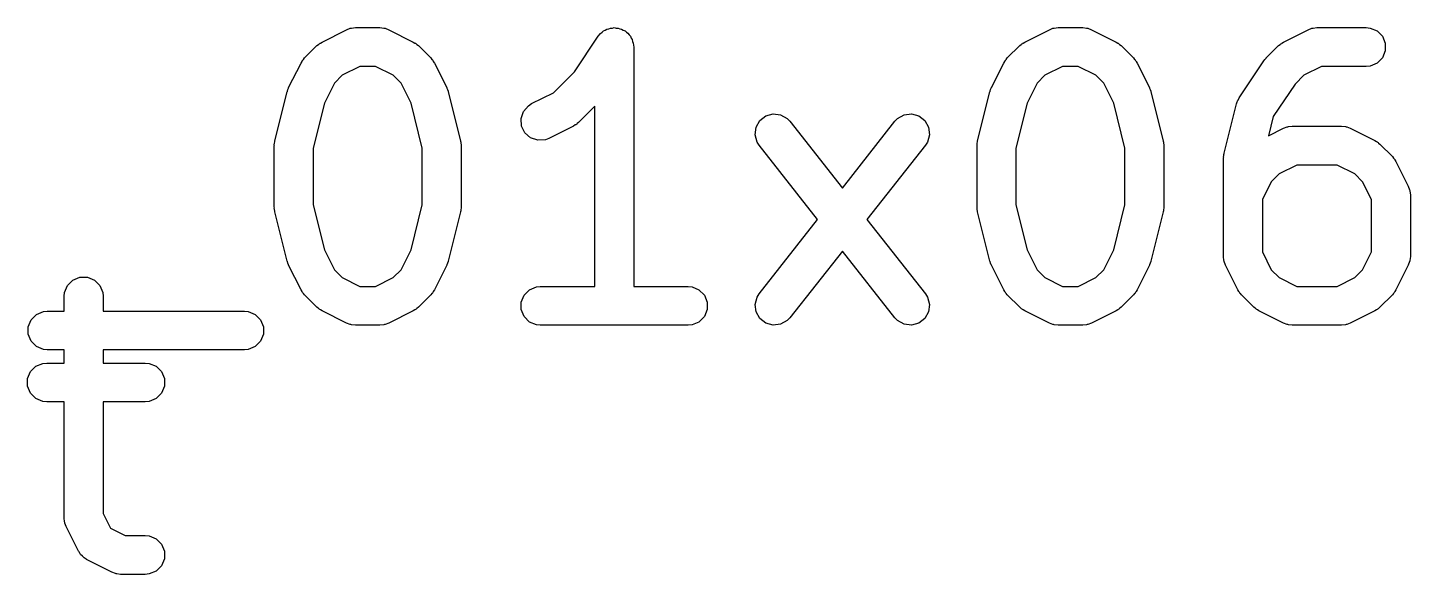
# Model space of a CAD drawing. Extents: x 2.7 to 14.1, y -9.5 to -1.1.
# Drawn here: x 10.6836 to 10.8938, y -8.5372 to -8.4541 of the extents above; entities that cross this region are included whole.
import ezdxf

# ---------------------------------------------------------------- set-up
doc = ezdxf.new("R2010")
doc.units = 0
doc.header["$MEASUREMENT"] = 0
doc.layers.add('BLACK', color=7, linetype='CONTINUOUS')

msp = doc.modelspace()

# ---------------------------------------------------------------- linework, layer by layer
at = {"layer": 'BLACK', "linetype": 'CONTINUOUS'}
for p, q in [((10.72835, -8.45625), (10.73209, -8.45437)), ((10.73209, -8.45437), (10.73264, -8.45416)), ((10.73264, -8.45416), (10.73274, -8.45416)), ((10.73274, -8.45416), (10.73284, -8.45412)), ((10.73284, -8.45412), (10.73342, -8.45406)), ((10.73342, -8.45406), (10.73716, -8.45406)), ((10.73716, -8.45406), (10.73774, -8.45412)), ((10.73774, -8.45412), (10.73784, -8.45416)), ((10.73784, -8.45416), (10.73794, -8.45416)), ((10.73794, -8.45416), (10.73849, -8.45437)), ((10.73849, -8.45437), (10.74223, -8.45625)), ((10.7707, -8.45493), (10.77094, -8.45476)), ((10.77094, -8.45476), (10.77114, -8.45456)), ((10.77114, -8.45456), (10.77141, -8.45445)), ((10.77141, -8.45445), (10.77165, -8.45429)), ((10.77165, -8.45429), (10.77194, -8.45423)), ((10.77194, -8.45423), (10.77221, -8.45412)), ((10.77221, -8.45412), (10.7725, -8.45412)), ((10.7725, -8.45412), (10.77278, -8.45406)), ((10.77278, -8.45406), (10.77307, -8.45412)), ((10.77307, -8.45412), (10.77336, -8.45412)), ((10.77336, -8.45412), (10.77363, -8.45423)), ((10.77363, -8.45423), (10.77391, -8.45428)), ((10.77391, -8.45428), (10.77416, -8.45445)), ((10.77416, -8.45445), (10.77443, -8.45456)), ((10.77443, -8.45456), (10.77463, -8.45476)), ((10.77463, -8.45476), (10.77487, -8.45492)), ((10.83521, -8.45625), (10.83896, -8.45437)), ((10.83896, -8.45437), (10.8395, -8.45416)), ((10.8395, -8.45416), (10.8396, -8.45416)), ((10.8396, -8.45416), (10.8397, -8.45412)), ((10.8397, -8.45412), (10.84028, -8.45406)), ((10.84028, -8.45406), (10.84403, -8.45406)), ((10.84403, -8.45406), (10.8446, -8.45412)), ((10.8446, -8.45412), (10.8447, -8.45416)), ((10.8447, -8.45416), (10.84481, -8.45416)), ((10.84481, -8.45416), (10.84535, -8.45437)), ((10.84535, -8.45437), (10.8491, -8.45625)), ((10.87458, -8.45625), (10.87833, -8.45437)), ((10.87833, -8.45437), (10.87887, -8.45416)), ((10.87887, -8.45416), (10.87897, -8.45416)), ((10.87897, -8.45416), (10.87907, -8.45412)), ((10.87907, -8.45412), (10.87965, -8.45406)), ((10.87965, -8.45406), (10.88715, -8.45406)), ((10.88715, -8.45406), (10.88772, -8.45412)), ((10.88772, -8.45412), (10.88879, -8.45456)), ((10.88879, -8.45456), (10.8896, -8.45537)), ((10.7257, -8.45867), (10.72758, -8.4568)), ((10.72758, -8.4568), (10.7278, -8.45661)), ((10.7278, -8.45661), (10.72786, -8.45655)), ((10.72786, -8.45655), (10.72794, -8.4565)), ((10.72794, -8.4565), (10.72803, -8.45643)), ((10.72803, -8.45643), (10.7281, -8.4564)), ((10.7281, -8.4564), (10.72835, -8.45625)), ((10.74223, -8.45625), (10.74248, -8.4564)), ((10.74248, -8.4564), (10.74255, -8.45643)), ((10.74255, -8.45643), (10.74264, -8.4565)), ((10.74264, -8.4565), (10.74272, -8.45655)), ((10.74272, -8.45655), (10.74278, -8.45661)), ((10.74278, -8.45661), (10.743, -8.4568)), ((10.743, -8.4568), (10.74488, -8.45867)), ((10.76674, -8.46076), (10.77033, -8.45537)), ((10.77033, -8.45537), (10.7707, -8.45493)), ((10.77033, -8.45537), (10.77033, -8.45537)), ((10.77033, -8.45537), (10.77033, -8.45537)), ((10.77033, -8.45537), (10.77033, -8.45537)), ((10.77487, -8.45492), (10.77503, -8.45517)), ((10.77503, -8.45517), (10.77524, -8.45537)), ((10.77524, -8.45537), (10.77535, -8.45564)), ((10.77535, -8.45564), (10.77551, -8.45588)), ((10.77551, -8.45588), (10.77557, -8.45617)), ((10.77557, -8.45617), (10.77568, -8.45644)), ((10.77568, -8.45644), (10.77574, -8.45701)), ((10.83256, -8.45867), (10.83444, -8.4568)), ((10.83444, -8.4568), (10.83467, -8.45661)), ((10.83467, -8.45661), (10.83472, -8.45655)), ((10.83472, -8.45655), (10.83481, -8.4565)), ((10.83481, -8.4565), (10.83489, -8.45643)), ((10.83489, -8.45643), (10.83496, -8.4564)), ((10.83496, -8.4564), (10.83521, -8.45625)), ((10.8491, -8.45625), (10.84934, -8.4564)), ((10.84934, -8.4564), (10.84942, -8.45643)), ((10.84942, -8.45643), (10.8495, -8.4565)), ((10.8495, -8.4565), (10.84959, -8.45655)), ((10.84959, -8.45655), (10.84964, -8.45661)), ((10.84964, -8.45661), (10.84986, -8.4568)), ((10.84986, -8.4568), (10.85174, -8.45867)), ((10.87193, -8.45867), (10.87381, -8.4568)), ((10.87381, -8.4568), (10.87404, -8.45661)), ((10.87404, -8.45661), (10.87409, -8.45655)), ((10.87409, -8.45655), (10.87418, -8.4565)), ((10.87418, -8.4565), (10.87426, -8.45643)), ((10.87426, -8.45643), (10.87433, -8.4564)), ((10.87433, -8.4564), (10.87458, -8.45625)), ((10.8896, -8.45537), (10.89004, -8.45644)), ((10.89004, -8.45644), (10.89004, -8.45759)), ((10.72534, -8.45912), (10.7254, -8.45904)), ((10.7254, -8.45904), (10.72546, -8.45895)), ((10.72546, -8.45895), (10.72552, -8.4589)), ((10.72552, -8.4589), (10.7257, -8.45867)), ((10.74488, -8.45867), (10.74506, -8.4589)), ((10.74506, -8.4589), (10.74512, -8.45895)), ((10.74512, -8.45895), (10.74518, -8.45904)), ((10.74518, -8.45904), (10.74524, -8.45912)), ((10.77574, -8.45701), (10.77574, -8.45701)), ((10.77574, -8.45701), (10.77574, -8.45701)), ((10.77574, -8.45701), (10.77574, -8.45701)), ((10.77574, -8.45701), (10.77574, -8.49343)), ((10.8322, -8.45912), (10.83226, -8.45904)), ((10.83226, -8.45904), (10.83232, -8.45895)), ((10.83232, -8.45895), (10.83238, -8.4589)), ((10.83238, -8.4589), (10.83256, -8.45867)), ((10.85174, -8.45867), (10.85192, -8.4589)), ((10.85192, -8.4589), (10.85198, -8.45895)), ((10.85198, -8.45895), (10.85204, -8.45904)), ((10.85204, -8.45904), (10.85211, -8.45912)), ((10.87157, -8.45912), (10.87174, -8.45891)), ((10.87174, -8.45891), (10.87193, -8.45868)), ((10.87193, -8.45868), (10.87193, -8.45867)), ((10.87193, -8.45868), (10.87193, -8.45868)), ((10.8896, -8.45865), (10.88879, -8.45947)), ((10.89004, -8.45759), (10.8896, -8.45865)), ((10.72327, -8.46319), (10.72515, -8.45944)), ((10.72515, -8.45944), (10.72531, -8.45919)), ((10.72531, -8.45919), (10.72534, -8.45912)), ((10.73411, -8.45997), (10.73141, -8.46131)), ((10.73647, -8.45997), (10.73411, -8.45997)), ((10.73916, -8.46131), (10.73647, -8.45997)), ((10.74524, -8.45912), (10.74527, -8.45919)), ((10.74527, -8.45919), (10.74543, -8.45944)), ((10.74543, -8.45944), (10.7473, -8.46319)), ((10.76354, -8.46396), (10.76674, -8.46076)), ((10.83014, -8.46319), (10.83201, -8.45944)), ((10.83201, -8.45944), (10.83217, -8.45919)), ((10.83217, -8.45919), (10.8322, -8.45912)), ((10.84097, -8.45997), (10.83828, -8.46131)), ((10.84333, -8.45997), (10.84097, -8.45997)), ((10.84603, -8.46131), (10.84333, -8.45997)), ((10.85211, -8.45912), (10.85214, -8.45919)), ((10.85214, -8.45919), (10.85229, -8.45944)), ((10.85229, -8.45944), (10.85417, -8.46319)), ((10.86782, -8.46475), (10.87157, -8.45912)), ((10.87157, -8.45912), (10.87157, -8.45912)), ((10.87157, -8.45912), (10.87157, -8.45912)), ((10.88034, -8.45997), (10.87765, -8.46131)), ((10.88715, -8.45997), (10.88034, -8.45997)), ((10.88772, -8.45991), (10.88715, -8.45997)), ((10.88879, -8.45947), (10.88772, -8.45991)), ((10.72316, -8.46349), (10.72325, -8.46325)), ((10.72325, -8.46325), (10.72326, -8.46323)), ((10.72326, -8.46323), (10.72327, -8.46319)), ((10.73022, -8.46251), (10.7287, -8.46554)), ((10.73141, -8.46131), (10.73022, -8.46251)), ((10.74036, -8.46251), (10.73916, -8.46131)), ((10.74188, -8.46554), (10.74036, -8.46251)), ((10.7473, -8.46319), (10.74732, -8.46323)), ((10.74732, -8.46323), (10.74733, -8.46325)), ((10.74733, -8.46325), (10.74742, -8.46349)), ((10.83002, -8.46349), (10.83011, -8.46325)), ((10.83011, -8.46325), (10.83012, -8.46323)), ((10.83012, -8.46323), (10.83014, -8.46319)), ((10.83708, -8.46251), (10.83556, -8.46554)), ((10.83828, -8.46131), (10.83708, -8.46251)), ((10.84722, -8.46251), (10.84603, -8.46131)), ((10.84874, -8.46554), (10.84722, -8.46251)), ((10.85417, -8.46319), (10.85418, -8.46323)), ((10.85418, -8.46323), (10.8542, -8.46325)), ((10.8542, -8.46325), (10.85428, -8.46349)), ((10.87632, -8.46264), (10.87301, -8.4676)), ((10.87765, -8.46131), (10.87632, -8.46264)), ((10.72118, -8.47129), (10.72305, -8.4638)), ((10.72305, -8.4638), (10.72307, -8.46375)), ((10.72307, -8.46373), (10.72316, -8.46349)), ((10.72307, -8.46375), (10.72307, -8.46373)), ((10.74742, -8.46349), (10.74751, -8.46373)), ((10.74751, -8.46373), (10.74751, -8.46375)), ((10.74751, -8.46375), (10.74753, -8.4638)), ((10.74753, -8.4638), (10.7494, -8.47129)), ((10.76022, -8.46562), (10.76354, -8.46396)), ((10.82804, -8.47129), (10.82991, -8.4638)), ((10.82991, -8.4638), (10.82993, -8.46375)), ((10.82993, -8.46373), (10.83002, -8.46349)), ((10.82993, -8.46375), (10.82993, -8.46373)), ((10.85428, -8.46349), (10.85437, -8.46373)), ((10.85437, -8.46373), (10.85437, -8.46375)), ((10.85437, -8.46375), (10.85439, -8.4638)), ((10.85439, -8.4638), (10.85626, -8.47129)), ((10.86741, -8.46567), (10.86753, -8.46533)), ((10.86753, -8.46533), (10.86754, -8.46526)), ((10.86754, -8.46526), (10.86758, -8.46519)), ((10.86758, -8.46519), (10.8676, -8.46513)), ((10.8676, -8.46513), (10.86765, -8.46507)), ((10.86765, -8.46507), (10.86782, -8.46475)), ((10.7287, -8.46554), (10.72699, -8.47237)), ((10.74359, -8.47237), (10.74188, -8.46554)), ((10.75861, -8.46789), (10.75897, -8.4668)), ((10.75897, -8.4668), (10.75973, -8.46593)), ((10.75973, -8.46593), (10.76022, -8.46562)), ((10.76983, -8.46602), (10.76737, -8.46847)), ((10.76983, -8.49343), (10.76983, -8.46602)), ((10.79491, -8.46821), (10.79582, -8.4675)), ((10.79582, -8.4675), (10.79693, -8.46719)), ((10.79693, -8.46719), (10.79807, -8.46733)), ((10.79807, -8.46733), (10.79908, -8.46789)), ((10.81586, -8.46789), (10.81686, -8.46733)), ((10.81686, -8.46733), (10.81801, -8.46719)), ((10.81801, -8.46719), (10.81912, -8.4675)), ((10.81912, -8.4675), (10.82002, -8.46821)), ((10.83556, -8.46554), (10.83386, -8.47237)), ((10.85045, -8.47237), (10.84874, -8.46554)), ((10.86553, -8.47317), (10.86741, -8.46567)), ((10.75869, -8.46904), (10.75861, -8.46789)), ((10.7592, -8.47007), (10.75869, -8.46904)), ((10.76661, -8.46903), (10.76286, -8.4709)), ((10.76685, -8.46887), (10.76661, -8.46903)), ((10.76693, -8.46884), (10.76685, -8.46887)), ((10.76701, -8.46877), (10.76693, -8.46884)), ((10.7671, -8.46872), (10.76701, -8.46877)), ((10.76715, -8.46866), (10.7671, -8.46872)), ((10.76737, -8.46847), (10.76715, -8.46866)), ((10.79421, -8.47036), (10.79435, -8.46922)), ((10.79435, -8.46922), (10.79491, -8.46821)), ((10.79908, -8.46789), (10.79948, -8.46831)), ((10.79948, -8.46831), (10.80747, -8.47848)), ((10.80747, -8.47848), (10.81546, -8.46831)), ((10.81546, -8.46831), (10.81586, -8.46789)), ((10.82002, -8.46821), (10.82059, -8.46922)), ((10.82059, -8.46922), (10.82072, -8.47036)), ((10.87301, -8.4676), (10.87228, -8.47052)), ((10.87228, -8.47052), (10.87458, -8.46937)), ((10.87458, -8.46937), (10.87512, -8.46916)), ((10.87512, -8.46916), (10.87522, -8.46916)), ((10.87522, -8.46916), (10.87532, -8.46911)), ((10.87532, -8.46911), (10.8759, -8.46906)), ((10.8759, -8.46906), (10.8834, -8.46906)), ((10.8834, -8.46906), (10.88397, -8.46911)), ((10.88397, -8.46911), (10.88407, -8.46916)), ((10.88407, -8.46916), (10.88418, -8.46916)), ((10.88418, -8.46916), (10.88472, -8.46937)), ((10.88472, -8.46937), (10.88847, -8.47124)), ((10.72109, -8.47187), (10.72112, -8.47165)), ((10.72112, -8.47165), (10.72115, -8.47143)), ((10.72115, -8.47143), (10.72116, -8.47139)), ((10.72116, -8.47139), (10.72118, -8.47129)), ((10.7494, -8.47129), (10.74942, -8.47139)), ((10.74942, -8.47139), (10.74943, -8.47143)), ((10.74943, -8.47143), (10.74946, -8.47165)), ((10.74946, -8.47165), (10.74949, -8.47187)), ((10.76007, -8.47083), (10.7592, -8.47007)), ((10.76117, -8.47119), (10.76007, -8.47083)), ((10.76232, -8.47111), (10.76117, -8.47119)), ((10.76286, -8.4709), (10.76232, -8.47111)), ((10.79452, -8.47147), (10.79421, -8.47036)), ((10.79484, -8.47196), (10.79452, -8.47147)), ((10.82041, -8.47147), (10.8201, -8.47196)), ((10.82072, -8.47036), (10.82041, -8.47147)), ((10.82795, -8.47187), (10.82799, -8.47165)), ((10.82799, -8.47165), (10.82801, -8.47143)), ((10.82801, -8.47143), (10.82802, -8.47139)), ((10.82802, -8.47139), (10.82804, -8.47129)), ((10.85626, -8.47129), (10.85628, -8.47139)), ((10.85628, -8.47139), (10.8563, -8.47143)), ((10.8563, -8.47143), (10.85632, -8.47165)), ((10.85632, -8.47165), (10.85635, -8.47187)), ((10.88847, -8.47124), (10.88871, -8.4714)), ((10.88871, -8.4714), (10.88879, -8.47143)), ((10.88879, -8.47143), (10.88887, -8.4715)), ((10.88887, -8.4715), (10.88896, -8.47155)), ((10.88896, -8.47155), (10.88901, -8.47161)), ((10.88901, -8.47161), (10.88923, -8.4718)), ((10.7211, -8.47191), (10.72109, -8.47187)), ((10.72109, -8.47201), (10.7211, -8.47191)), ((10.72109, -8.48138), (10.72109, -8.47201)), ((10.72699, -8.47237), (10.72699, -8.48102)), ((10.74359, -8.48102), (10.74359, -8.47237)), ((10.74949, -8.47187), (10.74948, -8.47191)), ((10.74948, -8.47191), (10.74949, -8.47201)), ((10.74949, -8.47201), (10.74949, -8.48138)), ((10.80371, -8.48326), (10.79484, -8.47196)), ((10.8201, -8.47196), (10.81122, -8.48326)), ((10.82796, -8.47191), (10.82795, -8.47187)), ((10.82795, -8.47201), (10.82796, -8.47191)), ((10.82795, -8.48138), (10.82795, -8.47201)), ((10.83386, -8.47237), (10.83386, -8.48102)), ((10.85045, -8.48102), (10.85045, -8.47237)), ((10.85635, -8.47187), (10.85634, -8.47191)), ((10.85634, -8.47191), (10.85635, -8.47201)), ((10.85635, -8.47201), (10.85635, -8.48138)), ((10.86545, -8.47374), (10.86548, -8.47353)), ((10.86546, -8.47378), (10.86545, -8.47374)), ((10.86545, -8.47389), (10.86546, -8.47378)), ((10.86548, -8.47353), (10.8655, -8.47331)), ((10.8655, -8.47331), (10.86552, -8.47327)), ((10.86552, -8.47327), (10.86553, -8.47317)), ((10.88923, -8.4718), (10.89111, -8.47367)), ((10.89111, -8.47367), (10.89129, -8.4739)), ((10.86545, -8.48888), (10.86545, -8.47389)), ((10.87659, -8.47496), (10.8739, -8.47631)), ((10.8827, -8.47496), (10.87659, -8.47496)), ((10.8854, -8.47631), (10.8827, -8.47496)), ((10.89129, -8.4739), (10.89135, -8.47395)), ((10.89135, -8.47395), (10.89141, -8.47404)), ((10.89141, -8.47404), (10.89148, -8.47412)), ((10.89148, -8.47412), (10.89151, -8.47419)), ((10.89151, -8.47419), (10.89166, -8.47444)), ((10.89166, -8.47444), (10.89354, -8.47819)), ((10.8727, -8.47751), (10.87135, -8.48021)), ((10.8739, -8.47631), (10.8727, -8.47751)), ((10.88659, -8.47751), (10.8854, -8.47631)), ((10.88794, -8.48021), (10.88659, -8.47751)), ((10.89354, -8.47819), (10.89374, -8.47873)), ((10.89374, -8.47873), (10.89375, -8.47884)), ((10.89375, -8.47884), (10.89379, -8.47893)), ((10.89379, -8.47893), (10.89385, -8.47951)), ((10.89385, -8.47951), (10.89385, -8.48888)), ((10.7211, -8.48148), (10.72109, -8.48138)), ((10.72109, -8.48153), (10.7211, -8.48148)), ((10.72112, -8.48174), (10.72109, -8.48153)), ((10.72115, -8.48196), (10.72112, -8.48174)), ((10.72116, -8.482), (10.72115, -8.48196)), ((10.72118, -8.4821), (10.72116, -8.482)), ((10.72305, -8.4896), (10.72118, -8.4821)), ((10.72699, -8.48102), (10.7287, -8.48785)), ((10.74188, -8.48785), (10.74359, -8.48102)), ((10.7494, -8.4821), (10.74753, -8.4896)), ((10.74942, -8.482), (10.7494, -8.4821)), ((10.74943, -8.48196), (10.74942, -8.482)), ((10.74946, -8.48174), (10.74943, -8.48196)), ((10.74949, -8.48153), (10.74946, -8.48174)), ((10.74949, -8.48138), (10.74948, -8.48148)), ((10.74948, -8.48148), (10.74949, -8.48153)), ((10.82796, -8.48148), (10.82795, -8.48138)), ((10.82795, -8.48153), (10.82796, -8.48148)), ((10.82799, -8.48174), (10.82795, -8.48153)), ((10.82801, -8.48196), (10.82799, -8.48174)), ((10.82802, -8.482), (10.82801, -8.48196)), ((10.82804, -8.4821), (10.82802, -8.482)), ((10.82991, -8.4896), (10.82804, -8.4821)), ((10.83386, -8.48102), (10.83556, -8.48785)), ((10.84874, -8.48785), (10.85045, -8.48102)), ((10.85626, -8.4821), (10.85439, -8.4896)), ((10.85628, -8.482), (10.85626, -8.4821)), ((10.8563, -8.48196), (10.85628, -8.482)), ((10.85632, -8.48174), (10.8563, -8.48196)), ((10.85635, -8.48153), (10.85632, -8.48174)), ((10.85635, -8.48138), (10.85634, -8.48148)), ((10.85634, -8.48148), (10.85635, -8.48153)), ((10.87135, -8.48021), (10.87135, -8.48819)), ((10.88794, -8.48819), (10.88794, -8.48021)), ((10.79484, -8.49456), (10.80371, -8.48326)), ((10.81122, -8.48326), (10.8201, -8.49456)), ((10.7287, -8.48785), (10.73022, -8.49088)), ((10.74036, -8.49088), (10.74188, -8.48785)), ((10.80747, -8.48804), (10.79948, -8.49821)), ((10.81546, -8.49821), (10.80747, -8.48804)), ((10.83556, -8.48785), (10.83708, -8.49088)), ((10.84722, -8.49088), (10.84874, -8.48785)), ((10.87135, -8.48819), (10.8727, -8.49088)), ((10.88659, -8.49088), (10.88794, -8.48819)), ((10.72307, -8.48964), (10.72305, -8.4896)), ((10.72307, -8.48966), (10.72307, -8.48964)), ((10.72316, -8.4899), (10.72307, -8.48966)), ((10.72325, -8.49014), (10.72316, -8.4899)), ((10.72326, -8.49016), (10.72325, -8.49014)), ((10.72327, -8.4902), (10.72326, -8.49016)), ((10.72515, -8.49395), (10.72327, -8.4902)), ((10.7473, -8.4902), (10.74543, -8.49395)), ((10.74732, -8.49016), (10.7473, -8.4902)), ((10.74733, -8.49014), (10.74732, -8.49016)), ((10.74742, -8.4899), (10.74733, -8.49014)), ((10.74751, -8.48966), (10.74742, -8.4899)), ((10.74753, -8.4896), (10.74751, -8.48964)), ((10.74751, -8.48964), (10.74751, -8.48966)), ((10.82993, -8.48964), (10.82991, -8.4896)), ((10.82993, -8.48966), (10.82993, -8.48964)), ((10.83002, -8.4899), (10.82993, -8.48966)), ((10.83011, -8.49014), (10.83002, -8.4899)), ((10.83012, -8.49016), (10.83011, -8.49014)), ((10.83014, -8.4902), (10.83012, -8.49016)), ((10.83201, -8.49395), (10.83014, -8.4902)), ((10.85417, -8.4902), (10.85229, -8.49395)), ((10.85418, -8.49016), (10.85417, -8.4902)), ((10.8542, -8.49014), (10.85418, -8.49016)), ((10.85428, -8.4899), (10.8542, -8.49014)), ((10.85437, -8.48966), (10.85428, -8.4899)), ((10.85439, -8.4896), (10.85437, -8.48964)), ((10.85437, -8.48964), (10.85437, -8.48966)), ((10.8655, -8.48946), (10.86545, -8.48888)), ((10.86554, -8.48956), (10.8655, -8.48946)), ((10.86555, -8.48966), (10.86554, -8.48956)), ((10.86576, -8.4902), (10.86555, -8.48966)), ((10.86763, -8.49395), (10.86576, -8.4902)), ((10.89354, -8.4902), (10.89166, -8.49395)), ((10.89374, -8.48966), (10.89354, -8.4902)), ((10.89375, -8.48956), (10.89374, -8.48966)), ((10.89379, -8.48946), (10.89375, -8.48956)), ((10.89385, -8.48888), (10.89379, -8.48946)), ((10.68964, -8.49327), (10.69046, -8.49245)), ((10.69046, -8.49245), (10.69152, -8.49201)), ((10.69152, -8.49201), (10.69268, -8.49201)), ((10.69268, -8.49201), (10.69374, -8.49245)), ((10.69374, -8.49245), (10.69456, -8.49327)), ((10.73022, -8.49088), (10.73141, -8.49208)), ((10.73141, -8.49208), (10.73411, -8.49343)), ((10.73647, -8.49343), (10.73916, -8.49208)), ((10.73916, -8.49208), (10.74036, -8.49088)), ((10.83708, -8.49088), (10.83828, -8.49208)), ((10.83828, -8.49208), (10.84097, -8.49343)), ((10.84333, -8.49343), (10.84603, -8.49208)), ((10.84603, -8.49208), (10.84722, -8.49088)), ((10.8727, -8.49088), (10.8739, -8.49208)), ((10.8739, -8.49208), (10.87659, -8.49343)), ((10.8827, -8.49343), (10.8854, -8.49208)), ((10.8854, -8.49208), (10.88659, -8.49088)), ((10.68915, -8.49491), (10.6892, -8.49433)), ((10.6892, -8.49433), (10.68964, -8.49327)), ((10.69456, -8.49327), (10.695, -8.49433)), ((10.695, -8.49433), (10.69505, -8.49491)), ((10.72531, -8.4942), (10.72515, -8.49395)), ((10.72534, -8.49427), (10.72531, -8.4942)), ((10.7254, -8.49435), (10.72534, -8.49427)), ((10.72546, -8.49444), (10.7254, -8.49435)), ((10.72552, -8.49449), (10.72546, -8.49444)), ((10.7257, -8.49472), (10.72552, -8.49449)), ((10.72758, -8.4966), (10.7257, -8.49472)), ((10.73411, -8.49343), (10.73647, -8.49343)), ((10.74488, -8.49472), (10.743, -8.4966)), ((10.74506, -8.49449), (10.74488, -8.49472)), ((10.74512, -8.49444), (10.74506, -8.49449)), ((10.74518, -8.49435), (10.74512, -8.49444)), ((10.74524, -8.49427), (10.74518, -8.49435)), ((10.74527, -8.4942), (10.74524, -8.49427)), ((10.74543, -8.49395), (10.74527, -8.4942)), ((10.75864, -8.49581), (10.75908, -8.49474)), ((10.75908, -8.49474), (10.7599, -8.49393)), ((10.7599, -8.49393), (10.76096, -8.49349)), ((10.76096, -8.49349), (10.76154, -8.49343)), ((10.76154, -8.49343), (10.76983, -8.49343)), ((10.77574, -8.49343), (10.78403, -8.49343)), ((10.78403, -8.49343), (10.78461, -8.49349)), ((10.78461, -8.49349), (10.78567, -8.49393)), ((10.78567, -8.49393), (10.78649, -8.49474)), ((10.78649, -8.49474), (10.78693, -8.49581)), ((10.79452, -8.49505), (10.79484, -8.49456)), ((10.8201, -8.49456), (10.82041, -8.49505)), ((10.83217, -8.4942), (10.83201, -8.49395)), ((10.8322, -8.49427), (10.83217, -8.4942)), ((10.83226, -8.49435), (10.8322, -8.49427)), ((10.83232, -8.49444), (10.83226, -8.49435)), ((10.83238, -8.49449), (10.83232, -8.49444)), ((10.83256, -8.49472), (10.83238, -8.49449)), ((10.83444, -8.4966), (10.83256, -8.49472)), ((10.84097, -8.49343), (10.84333, -8.49343)), ((10.85174, -8.49472), (10.84986, -8.4966)), ((10.85192, -8.49449), (10.85174, -8.49472)), ((10.85198, -8.49444), (10.85192, -8.49449)), ((10.85204, -8.49435), (10.85198, -8.49444)), ((10.85211, -8.49427), (10.85204, -8.49435)), ((10.85214, -8.4942), (10.85211, -8.49427)), ((10.85229, -8.49395), (10.85214, -8.4942)), ((10.86779, -8.4942), (10.86763, -8.49395)), ((10.86782, -8.49427), (10.86779, -8.4942)), ((10.86788, -8.49435), (10.86782, -8.49427)), ((10.86794, -8.49444), (10.86788, -8.49435)), ((10.868, -8.49449), (10.86794, -8.49444)), ((10.86819, -8.49472), (10.868, -8.49449)), ((10.87006, -8.4966), (10.86819, -8.49472)), ((10.87659, -8.49343), (10.8827, -8.49343)), ((10.89111, -8.49472), (10.88923, -8.4966)), ((10.89129, -8.49449), (10.89111, -8.49472)), ((10.89135, -8.49444), (10.89129, -8.49449)), ((10.89141, -8.49435), (10.89135, -8.49444)), ((10.89148, -8.49427), (10.89141, -8.49435)), ((10.89151, -8.4942), (10.89148, -8.49427)), ((10.89166, -8.49395), (10.89151, -8.4942)), ((10.68915, -8.49718), (10.68915, -8.49491)), ((10.69505, -8.49491), (10.69505, -8.49718)), ((10.7278, -8.49678), (10.72758, -8.4966)), ((10.72786, -8.49684), (10.7278, -8.49678)), ((10.72794, -8.4969), (10.72786, -8.49684)), ((10.72803, -8.49696), (10.72794, -8.4969)), ((10.74264, -8.4969), (10.74255, -8.49696)), ((10.74272, -8.49684), (10.74264, -8.4969)), ((10.74278, -8.49678), (10.74272, -8.49684)), ((10.743, -8.4966), (10.74278, -8.49678)), ((10.75864, -8.49696), (10.75864, -8.49581)), ((10.78693, -8.49581), (10.78693, -8.49696)), ((10.79421, -8.49616), (10.79452, -8.49505)), ((10.79435, -8.4973), (10.79421, -8.49616)), ((10.82041, -8.49505), (10.82072, -8.49616)), ((10.82072, -8.49616), (10.82059, -8.4973)), ((10.83467, -8.49678), (10.83444, -8.4966)), ((10.83472, -8.49684), (10.83467, -8.49678)), ((10.83481, -8.4969), (10.83472, -8.49684)), ((10.83489, -8.49696), (10.83481, -8.4969)), ((10.8495, -8.4969), (10.84942, -8.49696)), ((10.84959, -8.49684), (10.8495, -8.4969)), ((10.84964, -8.49678), (10.84959, -8.49684)), ((10.84986, -8.4966), (10.84964, -8.49678)), ((10.87029, -8.49678), (10.87006, -8.4966)), ((10.87034, -8.49684), (10.87029, -8.49678)), ((10.87043, -8.4969), (10.87034, -8.49684)), ((10.87051, -8.49696), (10.87043, -8.4969)), ((10.88887, -8.4969), (10.88879, -8.49696)), ((10.88896, -8.49684), (10.88887, -8.4969)), ((10.88901, -8.49678), (10.88896, -8.49684)), ((10.88923, -8.4966), (10.88901, -8.49678)), ((10.68365, -8.49956), (10.68409, -8.49849)), ((10.68409, -8.49849), (10.68491, -8.49768)), ((10.68491, -8.49768), (10.68597, -8.49724)), ((10.68597, -8.49724), (10.68655, -8.49718)), ((10.68655, -8.49718), (10.68915, -8.49718)), ((10.69505, -8.49718), (10.71654, -8.49718)), ((10.71654, -8.49718), (10.71712, -8.49724)), ((10.71712, -8.49724), (10.71818, -8.49768)), ((10.71818, -8.49768), (10.719, -8.49849)), ((10.719, -8.49849), (10.71944, -8.49956)), ((10.7281, -8.49699), (10.72803, -8.49696)), ((10.72835, -8.49715), (10.7281, -8.49699)), ((10.73209, -8.49902), (10.72835, -8.49715)), ((10.73264, -8.49923), (10.73209, -8.49902)), ((10.73849, -8.49902), (10.73794, -8.49923)), ((10.74223, -8.49715), (10.73849, -8.49902)), ((10.74248, -8.49699), (10.74223, -8.49715)), ((10.74255, -8.49696), (10.74248, -8.49699)), ((10.75908, -8.49802), (10.75864, -8.49696)), ((10.7599, -8.49884), (10.75908, -8.49802)), ((10.76096, -8.49928), (10.7599, -8.49884)), ((10.78567, -8.49884), (10.78461, -8.49928)), ((10.78649, -8.49802), (10.78567, -8.49884)), ((10.78693, -8.49696), (10.78649, -8.49802)), ((10.79491, -8.4983), (10.79435, -8.4973)), ((10.79582, -8.49902), (10.79491, -8.4983)), ((10.79693, -8.49933), (10.79582, -8.49902)), ((10.79908, -8.49862), (10.79807, -8.49919)), ((10.79948, -8.49821), (10.79908, -8.49862)), ((10.81586, -8.49862), (10.81546, -8.49821)), ((10.81686, -8.49919), (10.81586, -8.49862)), ((10.81912, -8.49902), (10.81801, -8.49933)), ((10.82002, -8.4983), (10.81912, -8.49902)), ((10.82059, -8.4973), (10.82002, -8.4983)), ((10.83496, -8.49699), (10.83489, -8.49696)), ((10.83521, -8.49715), (10.83496, -8.49699)), ((10.83896, -8.49902), (10.83521, -8.49715)), ((10.8395, -8.49923), (10.83896, -8.49902)), ((10.84535, -8.49902), (10.84481, -8.49923)), ((10.8491, -8.49715), (10.84535, -8.49902)), ((10.84934, -8.49699), (10.8491, -8.49715)), ((10.84942, -8.49696), (10.84934, -8.49699)), ((10.87058, -8.49699), (10.87051, -8.49696)), ((10.87083, -8.49715), (10.87058, -8.49699)), ((10.87458, -8.49902), (10.87083, -8.49715)), ((10.87512, -8.49923), (10.87458, -8.49902)), ((10.88472, -8.49902), (10.88418, -8.49923)), ((10.88847, -8.49715), (10.88472, -8.49902)), ((10.88871, -8.49699), (10.88847, -8.49715)), ((10.88879, -8.49696), (10.88871, -8.49699)), ((10.68365, -8.50071), (10.68365, -8.49956)), ((10.68409, -8.50177), (10.68365, -8.50071)), ((10.71944, -8.50071), (10.719, -8.50177)), ((10.71944, -8.49956), (10.71944, -8.50071)), ((10.73274, -8.49924), (10.73264, -8.49923)), ((10.73284, -8.49928), (10.73274, -8.49924)), ((10.73342, -8.49934), (10.73284, -8.49928)), ((10.73716, -8.49934), (10.73342, -8.49934)), ((10.73774, -8.49928), (10.73716, -8.49934)), ((10.73784, -8.49924), (10.73774, -8.49928)), ((10.73794, -8.49923), (10.73784, -8.49924)), ((10.76154, -8.49934), (10.76096, -8.49928)), ((10.78403, -8.49934), (10.76154, -8.49934)), ((10.78461, -8.49928), (10.78403, -8.49934)), ((10.79807, -8.49919), (10.79693, -8.49933)), ((10.81801, -8.49933), (10.81686, -8.49919)), ((10.8396, -8.49924), (10.8395, -8.49923)), ((10.8397, -8.49928), (10.8396, -8.49924)), ((10.84028, -8.49934), (10.8397, -8.49928)), ((10.84403, -8.49934), (10.84028, -8.49934)), ((10.8446, -8.49928), (10.84403, -8.49934)), ((10.8447, -8.49924), (10.8446, -8.49928)), ((10.84481, -8.49923), (10.8447, -8.49924)), ((10.87522, -8.49924), (10.87512, -8.49923)), ((10.87532, -8.49928), (10.87522, -8.49924)), ((10.8759, -8.49934), (10.87532, -8.49928)), ((10.8834, -8.49934), (10.8759, -8.49934)), ((10.88397, -8.49928), (10.8834, -8.49934)), ((10.88407, -8.49924), (10.88397, -8.49928)), ((10.88418, -8.49923), (10.88407, -8.49924)), ((10.68491, -8.50259), (10.68409, -8.50177)), ((10.68597, -8.50303), (10.68491, -8.50259)), ((10.68655, -8.50308), (10.68597, -8.50303)), ((10.68915, -8.50308), (10.68655, -8.50308)), ((10.68915, -8.50508), (10.68915, -8.50308)), ((10.71654, -8.50308), (10.69505, -8.50308)), ((10.69505, -8.50308), (10.69505, -8.50508)), ((10.71712, -8.50303), (10.71654, -8.50308)), ((10.71818, -8.50259), (10.71712, -8.50303)), ((10.719, -8.50177), (10.71818, -8.50259)), ((10.68484, -8.50557), (10.6859, -8.50513)), ((10.6859, -8.50513), (10.68648, -8.50508)), ((10.68648, -8.50508), (10.68915, -8.50508)), ((10.69505, -8.50508), (10.70147, -8.50508)), ((10.70147, -8.50508), (10.70205, -8.50513)), ((10.70205, -8.50513), (10.70311, -8.50557)), ((10.68358, -8.50745), (10.68402, -8.50639)), ((10.68358, -8.50861), (10.68358, -8.50745)), ((10.68402, -8.50639), (10.68484, -8.50557)), ((10.70311, -8.50557), (10.70393, -8.50639)), ((10.70393, -8.50639), (10.70437, -8.50745)), ((10.70437, -8.50745), (10.70437, -8.50861)), ((10.68402, -8.50967), (10.68358, -8.50861)), ((10.70437, -8.50861), (10.70393, -8.50967)), ((10.68484, -8.51048), (10.68402, -8.50967)), ((10.6859, -8.51093), (10.68484, -8.51048)), ((10.68648, -8.51098), (10.6859, -8.51093)), ((10.68915, -8.51098), (10.68648, -8.51098)), ((10.68915, -8.52865), (10.68915, -8.51098)), ((10.70147, -8.51098), (10.69505, -8.51098)), ((10.69505, -8.51098), (10.69505, -8.52795)), ((10.70205, -8.51093), (10.70147, -8.51098)), ((10.70311, -8.51048), (10.70205, -8.51093)), ((10.70393, -8.50967), (10.70311, -8.51048)), ((10.69505, -8.52795), (10.69618, -8.5302)), ((10.6892, -8.52923), (10.68915, -8.52865)), ((10.68924, -8.52933), (10.6892, -8.52923)), ((10.68925, -8.52943), (10.68924, -8.52933)), ((10.68946, -8.52997), (10.68925, -8.52943)), ((10.69133, -8.53372), (10.68946, -8.52997)), ((10.69618, -8.5302), (10.69842, -8.53132)), ((10.69842, -8.53132), (10.70147, -8.53132)), ((10.70147, -8.53132), (10.70205, -8.53138)), ((10.70205, -8.53138), (10.70311, -8.53182)), ((10.70311, -8.53182), (10.70393, -8.53264)), ((10.70393, -8.53264), (10.70437, -8.5337)), ((10.69139, -8.53382), (10.69133, -8.53372)), ((10.69141, -8.53386), (10.69139, -8.53382)), ((10.69146, -8.53392), (10.69141, -8.53386)), ((10.69164, -8.53421), (10.69146, -8.53392)), ((10.69192, -8.53445), (10.69164, -8.53421)), ((10.69216, -8.53473), (10.69192, -8.53445)), ((10.69246, -8.53492), (10.69216, -8.53473)), ((10.70437, -8.5337), (10.70437, -8.53485)), ((10.69251, -8.53497), (10.69246, -8.53492)), ((10.69256, -8.53498), (10.69251, -8.53497)), ((10.69265, -8.53504), (10.69256, -8.53498)), ((10.6964, -8.53692), (10.69265, -8.53504)), ((10.70311, -8.53673), (10.70205, -8.53717)), ((10.70393, -8.53592), (10.70311, -8.53673)), ((10.70437, -8.53485), (10.70393, -8.53592)), ((10.69694, -8.53712), (10.6964, -8.53692)), ((10.69705, -8.53713), (10.69694, -8.53712)), ((10.69715, -8.53717), (10.69705, -8.53713)), ((10.69772, -8.53723), (10.69715, -8.53717)), ((10.70147, -8.53723), (10.69772, -8.53723)), ((10.70205, -8.53717), (10.70147, -8.53723))]:
    msp.add_line(p, q, dxfattribs=at)

doc.saveas('drawing.dxf')
